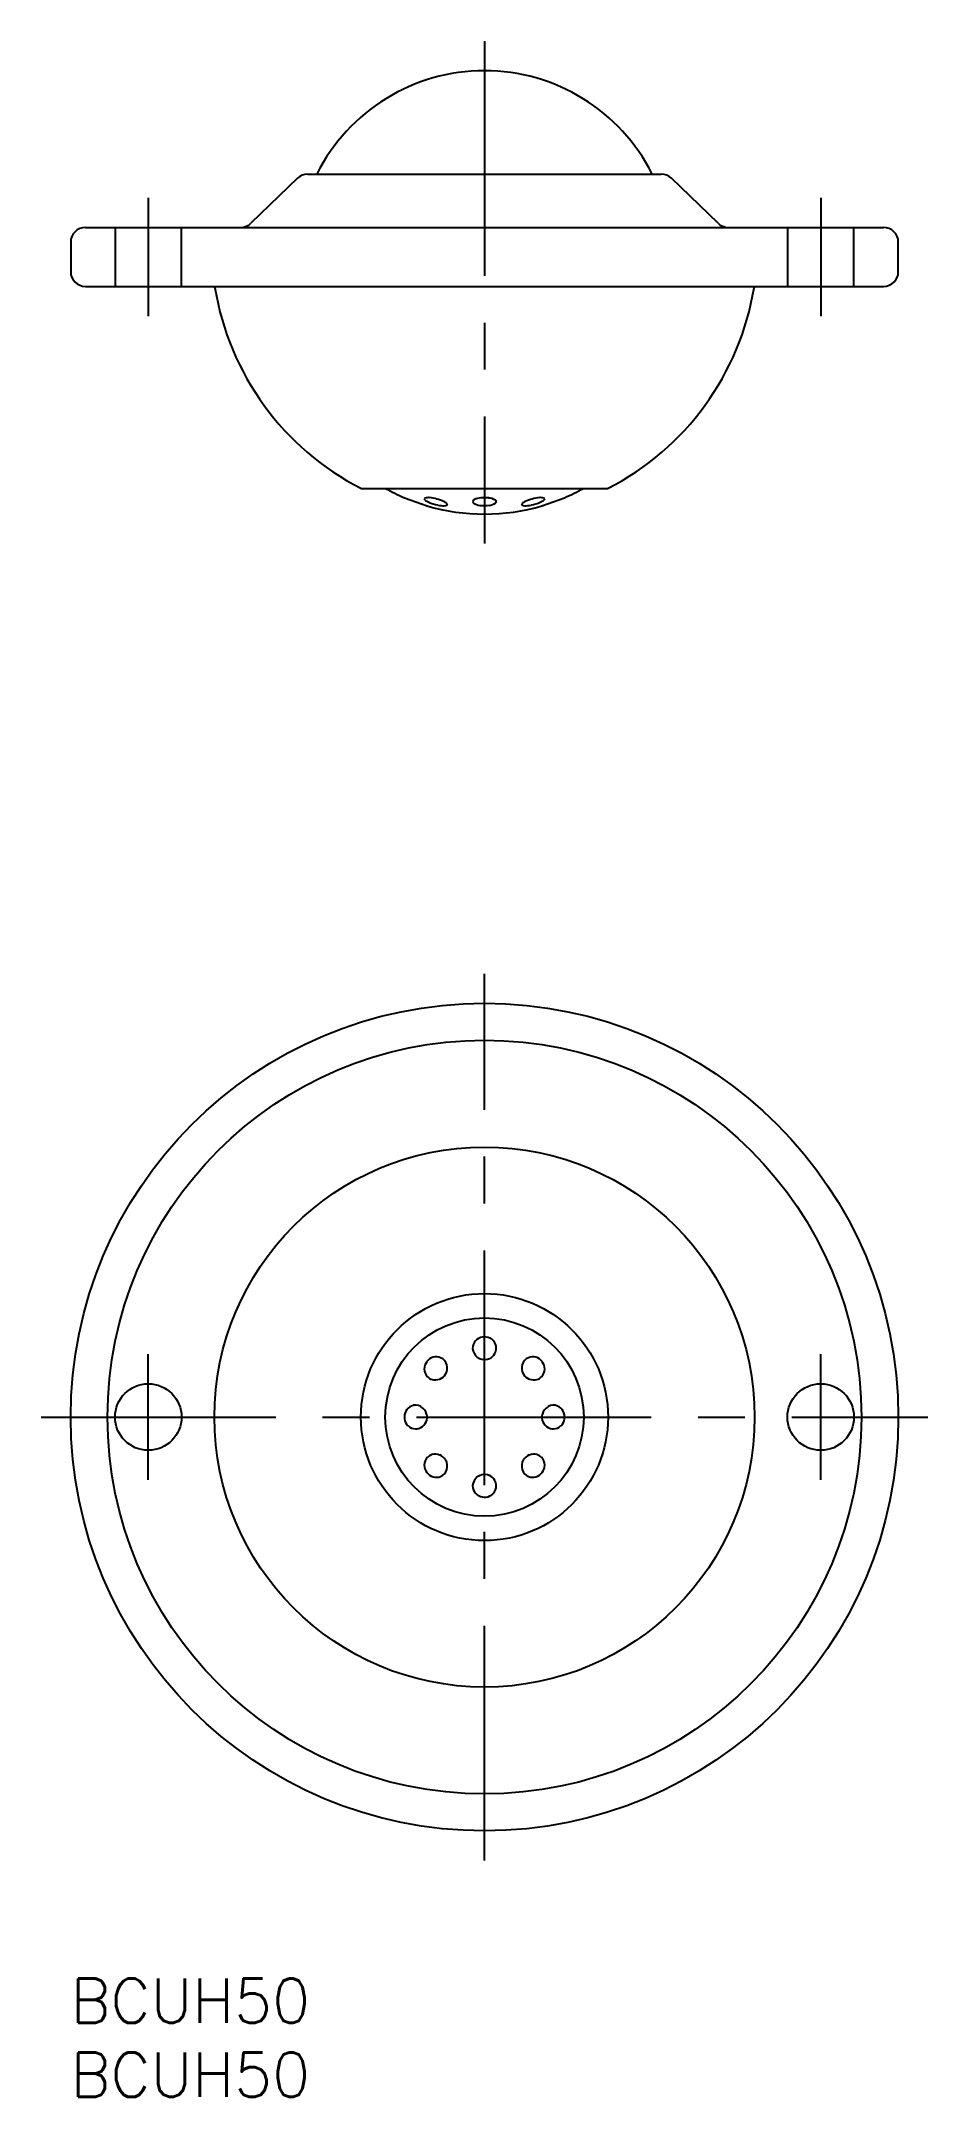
# Model space of a CAD drawing. Extents: x -2 to 58, y -8 to 131.
import ezdxf

# ---------------------------------------------------------------- set-up
doc = ezdxf.new("R2010")
doc.units = 0
doc.header["$LTSCALE"] = 0.5
doc.linetypes.add('CENTER', pattern=[50.8, 31.75, -6.35, 6.35, -6.35])
doc.linetypes.add('DASHED', pattern=[19.05, 12.7, -6.35])
for name, color, linetype in [('MSM_CENTER', 1, 'CENTER'), ('MSM_CONTINUOUS', 7, 'CONTINUOUS'), ('MSM_DASHED', 4, 'DASHED'), ('MSM_PART_NUMBER', 7, 'CONTINUOUS')]:
    doc.layers.add(name, color=color, linetype=linetype)
doc.styles.get("Standard").update_dxf_attribs({"font": 'txt.shx', "height": 2.5, "bigfont": 'bigfont.shx'})

# ---------------------------------------------------------------- blocks, each defined once
blk = doc.blocks.new('*U18')
at = {"layer": 'MSM_PART_NUMBER'}
blk.add_text('BCUH50', height=3, dxfattribs=at).set_placement((0, -3))
blk = doc.blocks.new('*U19')
at = {"layer": 'MSM_PART_NUMBER'}
blk.add_text('BCUH50', height=3, dxfattribs=at).set_placement((0, -8))

msp = doc.modelspace()

# ---------------------------------------------------------------- linework, layer by layer
at = {"layer": 'MSM_CENTER'}
for p, q in [((28, 131.1), (28, 97.1)), ((5.25, 120.5), (5.25, 112.5)), ((50.75, 120.5), (50.75, 112.5)), ((28, 8), (28, 68)), ((5.25, 33.75), (5.25, 42.25)), ((50.75, 33.75), (50.75, 42.25)), ((-2, 38), (58, 38))]:
    msp.add_line(p, q, dxfattribs=at)
at = {"layer": 'MSM_CONTINUOUS'}
for p, q in [((15.34, 121.82), (12.19, 118.78)), ((16.04, 122.1), (39.96, 122.1)), ((43.81, 118.78), (40.66, 121.82)), ((1, 118.5), (55, 118.5)), ((0, 117.5), (0, 115.5)), ((56, 115.5), (56, 117.5)), ((1, 114.5), (55, 114.5)), ((19.64, 100.84), (36.36, 100.84)), ((22.58, 100.21), (24.11, 99.66)), ((31.89, 99.66), (33.42, 100.21))]:
    msp.add_line(p, q, dxfattribs=at)
for centre, radius in [((28, 38), 28), ((28, 38), 25.5), ((28, 38), 18.27), ((28, 38), 8.36), ((28, 38), 6.71), ((5.25, 38), 2.25), ((50.75, 38), 2.25)]:
    msp.add_circle(centre, radius, dxfattribs=at)
for centre, radius, start, end in [((28, 116.4), 12.7, 26.6679, 153.3321), ((16.04, 121.1), 1, 90, 134), ((39.96, 121.1), 1, 46, 90), ((1, 117.5), 1, 90, 180), ((11.5, 119.5), 1, 270, 314), ((44.5, 119.5), 1, 226, 270), ((55, 117.5), 1, 0, 90), ((1, 115.5), 1, 180, 270), ((55, 115.5), 1, 270, 0), ((8.81, 114.1), 1, 17.5736, 23.5782), ((28.12, 117.4), 18.6, 189.2617, 242.8756), ((27.88, 117.4), 18.6, 297.1244, 350.7383), ((47.19, 114.1), 1, 156.4218, 162.4264), ((28, 112.9), 13.8, 240.9068, 246.9136), ((23.99, 100.12), 0.0623, 108.668, 177.7385), ((24.18, 99.52), 0.692, 81.2638, 107.9614), ((23.94, 97.01), 3.22, 66.0417, 83.8958), ((28.01, 98.07), 2.14, 82.5833, 105.9657), ((28.26, 99.35), 0.838, 54.742, 88.5931), ((32.06, 97.01), 3.22, 96.1042, 113.9583), ((31.82, 99.52), 0.692, 72.0386, 98.7362), ((32.01, 100.12), 0.0623, 2.2615, 71.332), ((28, 112.9), 13.8, 293.1041, 299.0932), ((24.05, 100.15), 0.128, 190.4652, 232.7852), ((24.67, 100.93), 1.12, 231.9485, 246.9956), ((28, 112.9), 13.8, 253.5887, 286.3991), ((25.35, 102.52), 2.85, 246.7994, 259.7481), ((25.26, 101.66), 2, 257.8778, 270.5998), ((25, 99.35), 0.648, 45.6074, 67.6555), ((25.27, 100.17), 0.504, 271.1506, 293.1943), ((25.4, 99.74), 0.0884, 355.6254, 50.3444), ((25.44, 99.75), 0.05, 307.5466, 347.8592), ((27.35, 99.92), 0.152, 133.5854, 171.699), ((27.31, 99.94), 0.114, 181.2153, 221.607), ((27.56, 100.19), 0.463, 224.9729, 242.494), ((27.57, 99.67), 0.481, 108.1453, 132.2071), ((27.84, 100.91), 1.23, 246.0814, 267.849), ((28, 101.9), 2.23, 264.7923, 278.1036), ((28.27, 100.5), 0.809, 272.9282, 307.3718), ((28.68, 99.94), 0.116, 312.6759, 58.2951), ((30.6, 99.74), 0.0884, 129.6556, 184.3746), ((30.56, 99.75), 0.05, 192.1408, 232.4534), ((30.73, 100.17), 0.504, 246.8057, 268.8494), ((31, 99.35), 0.648, 112.3445, 134.3926), ((30.74, 101.66), 2, 269.4002, 282.1222), ((30.65, 102.52), 2.85, 280.2519, 293.2006), ((31.33, 100.93), 1.12, 293.0044, 308.0515), ((31.95, 100.15), 0.128, 307.2148, 349.5348), ((27.97, 42.64), 0.776, 118.702, 157.1024), ((28, 42.59), 0.831, 82.2804, 118.8431), ((28.01, 42.61), 0.813, 44.6323, 82.5341), ((28.05, 42.65), 0.747, 0.2302, 44.6478), ((24.74, 41.25), 0.813, 142.4659, 180.3677), ((24.75, 41.25), 0.831, 106.1569, 142.7196), ((24.74, 41.3), 0.776, 67.8976, 106.298), ((24.78, 41.38), 0.684, 13.8876, 68.5268), ((27.88, 42.67), 0.684, 156.4732, 211.1124), ((27.97, 42.64), 0.744, 206.1234, 257.571), ((28, 42.72), 0.833, 256.5735, 293.1805), ((28.02, 42.68), 0.787, 293.0071, 330.9396), ((28.06, 42.66), 0.738, 331.0931, 359.9796), ((31.22, 41.38), 0.684, 111.4732, 166.1124), ((31.26, 41.3), 0.776, 73.702, 112.1024), ((31.25, 41.25), 0.831, 37.2804, 73.8431), ((31.26, 41.25), 0.813, 359.6323, 37.5341), ((24.67, 41.25), 0.747, 180.3522, 224.7698), ((24.66, 41.25), 0.738, 225.0204, 253.9069), ((24.67, 41.3), 0.787, 254.0604, 291.9929), ((24.66, 41.34), 0.833, 291.8195, 328.4265), ((24.74, 41.31), 0.744, 327.429, 18.8766), ((31.26, 41.31), 0.744, 161.1234, 212.571), ((31.34, 41.34), 0.833, 211.5735, 248.1805), ((31.33, 41.3), 0.787, 248.0071, 285.9396), ((31.34, 41.25), 0.738, 286.0931, 314.9796), ((31.33, 41.25), 0.747, 315.2302, 359.6478), ((23.41, 38), 0.831, 151.1569, 187.7196), ((23.39, 37.99), 0.813, 187.4659, 225.3677), ((23.36, 38.03), 0.776, 112.8976, 151.298), ((23.33, 38.12), 0.684, 58.8876, 113.5268), ((23.36, 38.03), 0.744, 12.429, 63.8766), ((23.32, 37.98), 0.787, 299.0604, 336.9929), ((23.28, 38), 0.833, 336.8195, 13.4265), ((32.72, 38), 0.833, 166.5735, 203.1805), ((32.64, 38.03), 0.744, 116.1234, 167.571), ((32.68, 37.98), 0.787, 203.0071, 240.9396), ((32.67, 38.12), 0.684, 66.4732, 121.1124), ((32.64, 38.03), 0.776, 28.702, 67.1024), ((32.61, 37.99), 0.813, 314.6323, 352.5341), ((32.59, 38), 0.831, 352.2804, 28.8431), ((23.35, 37.95), 0.747, 225.3522, 269.7698), ((23.34, 37.94), 0.738, 270.0204, 298.9069), ((32.66, 37.94), 0.738, 241.0931, 269.9796), ((32.65, 37.95), 0.747, 270.2302, 314.6478), ((24.67, 34.75), 0.747, 135.2302, 179.6478), ((24.66, 34.75), 0.738, 106.0931, 134.9796), ((24.67, 34.7), 0.787, 68.0071, 105.9396), ((24.66, 34.66), 0.833, 31.5735, 68.1805), ((24.74, 34.69), 0.744, 341.1234, 32.571), ((31.26, 34.69), 0.744, 147.429, 198.8766), ((31.34, 34.66), 0.833, 111.8195, 148.4265), ((31.33, 34.7), 0.787, 74.0604, 111.9929), ((31.34, 34.75), 0.738, 45.0204, 73.9069), ((31.33, 34.75), 0.747, 0.3522, 44.7698), ((24.74, 34.75), 0.813, 179.6323, 217.5341), ((24.75, 34.75), 0.831, 217.2804, 253.8431), ((24.74, 34.7), 0.776, 253.702, 292.1024), ((24.78, 34.62), 0.684, 291.4732, 346.1124), ((27.88, 33.33), 0.684, 148.8876, 203.5268), ((27.97, 33.36), 0.744, 102.429, 153.8766), ((28, 33.28), 0.833, 66.8195, 103.4265), ((28.02, 33.32), 0.787, 29.0604, 66.9929), ((28.06, 33.34), 0.738, 0.0204, 28.9069), ((31.22, 34.62), 0.684, 193.8876, 248.5268), ((31.26, 34.7), 0.776, 247.8976, 286.298), ((31.25, 34.75), 0.831, 286.1569, 322.7196), ((31.26, 34.75), 0.813, 322.4659, 0.3677), ((27.97, 33.36), 0.776, 202.8976, 241.298), ((28, 33.41), 0.831, 241.1569, 277.7196), ((28.01, 33.39), 0.813, 277.4659, 315.3677), ((28.05, 33.35), 0.747, 315.3522, 359.7698)]:
    msp.add_arc(centre, radius, start, end, dxfattribs=at)
at = {"layer": 'MSM_DASHED'}
for p, q in [((3, 118.5), (3, 114.5)), ((7.5, 114.5), (7.5, 118.5)), ((48.5, 118.5), (48.5, 114.5)), ((53, 114.5), (53, 118.5))]:
    msp.add_line(p, q, dxfattribs=at)
at = {"layer": 'MSM_DASHED', "color": 1}
msp.add_line((27.52, 99.72), (27.53, 99.71), dxfattribs=at)

# ---------------------------------------------------------------- block references
at = {"layer": 'MSM_CONTINUOUS'}
for name in ['*U18', '*U19']:
    msp.add_blockref(name, (0, 0), dxfattribs=at)

doc.saveas('drawing.dxf')
